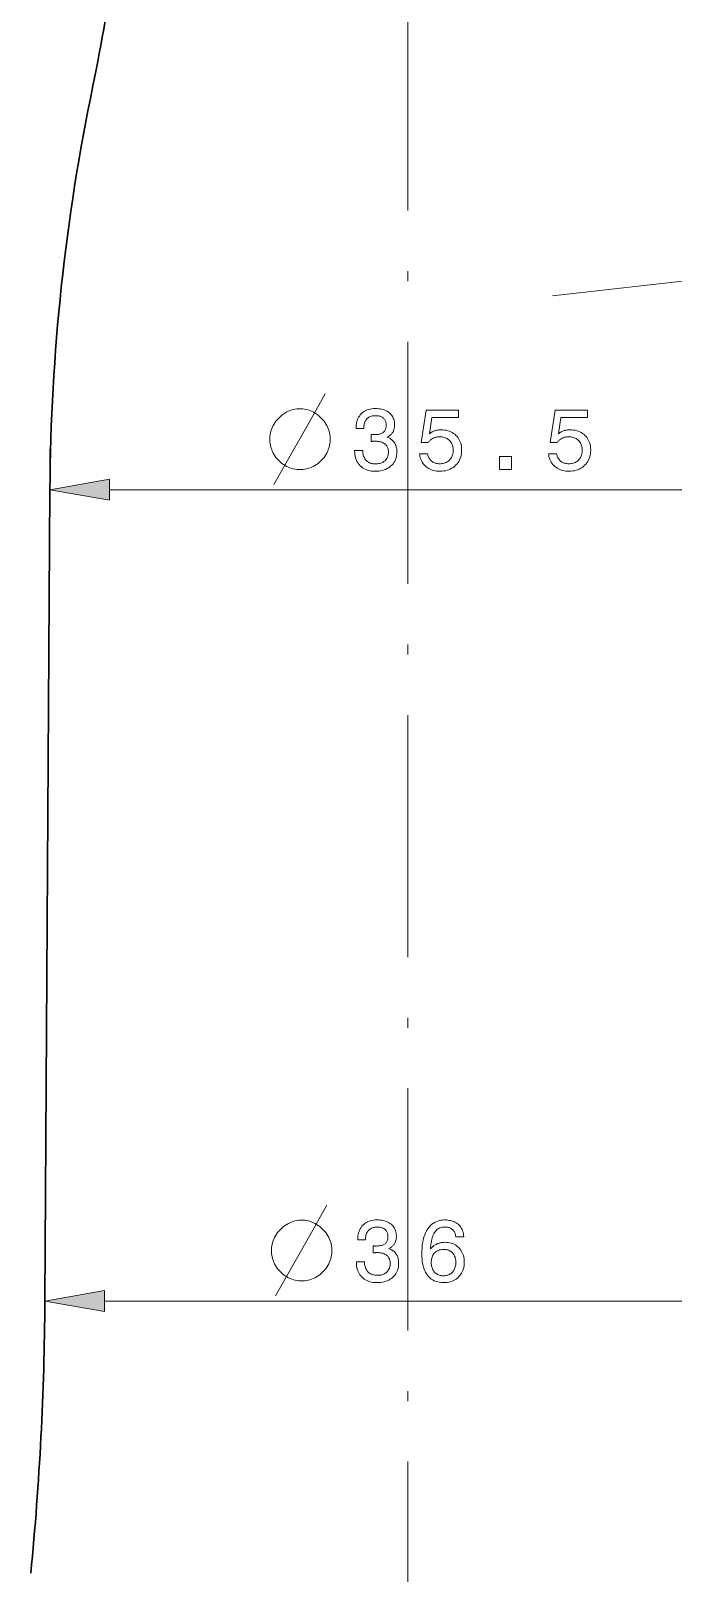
# Model space of a CAD drawing. Extents: x 0 to 297, y 0 to 420.
# Drawn here: x 126.9 to 158.8, y 207.2 to 283.6 of the extents above; entities that cross this region are included whole.
import ezdxf

# ---------------------------------------------------------------- set-up
doc = ezdxf.new("R2010")
doc.units = 0
doc.linetypes.add('DASHDOT', pattern=[18.5, 12, -3, 0.5, -3])

msp = doc.modelspace()

# ---------------------------------------------------------------- linework, layer by layer
at = {"color": 7, "linetype": 'DASHDOT', "lineweight": 13}
msp.add_line((145.6, 163.699), (145.6, 331.816), dxfattribs=at)
at = {"color": 7, "lineweight": 13, "ltscale": 0.25}
msp.add_line((152.774, 270.47), (162.71, 271.596), dxfattribs=at)
at = {"color": 7, "lineweight": 13, "ltscale": 0.050185}
msp.add_line((127.85, 260.858), (127.85, 262.865), dxfattribs=at)
at = {"color": 7, "lineweight": 30}
msp.add_line((127.85, 260.858), (127.6, 220.658), dxfattribs=at)
at = {"color": 7, "lineweight": 13}
for p, q in [((130.805, 260.865), (160.396, 260.865)), ((130.555, 220.658), (160.646, 220.658))]:
    msp.add_line(p, q, dxfattribs=at)
for points in [[(138.948, 261.115), (140.648, 264.115), (141.498, 265.615)], [(139.034, 220.908), (140.734, 223.908), (141.584, 225.408)]]:
    msp.add_lwpolyline(points, dxfattribs=at)
for points in [[(140.398, 264.865), (140.098, 264.865), (139.848, 264.815), (139.598, 264.715), (139.348, 264.565), (139.048, 264.265), (138.898, 264.015), (138.798, 263.765), (138.748, 263.515), (138.748, 263.215), (138.798, 262.965), (138.898, 262.715), (139.048, 262.465), (139.348, 262.165), (139.598, 262.015), (139.848, 261.915), (140.098, 261.865), (140.398, 261.865), (140.648, 261.915), (140.898, 262.015), (141.148, 262.165), (141.448, 262.465), (141.598, 262.715), (141.698, 262.965), (141.748, 263.215), (141.748, 263.515), (141.698, 263.765), (141.598, 264.015), (141.448, 264.265), (141.148, 264.565), (140.898, 264.715), (140.648, 264.815)], [(142.959, 262.806), (143.357, 262.806), (143.36, 262.744), (143.366, 262.685), (143.375, 262.629), (143.388, 262.575), (143.404, 262.525), (143.423, 262.477), (143.445, 262.433), (143.47, 262.391), (143.499, 262.352), (143.531, 262.316), (143.566, 262.282), (143.603, 262.253), (143.644, 262.227), (143.687, 262.204), (143.732, 262.185), (143.78, 262.169), (143.831, 262.157), (143.885, 262.149), (143.941, 262.143), (144, 262.142), (144.058, 262.143), (144.113, 262.148), (144.166, 262.156), (144.216, 262.167), (144.264, 262.181), (144.309, 262.199), (144.352, 262.219), (144.392, 262.243), (144.43, 262.27), (144.465, 262.3), (144.497, 262.333), (144.526, 262.368), (144.552, 262.405), (144.574, 262.445), (144.592, 262.487), (144.608, 262.532), (144.619, 262.579), (144.628, 262.628), (144.633, 262.68), (144.635, 262.734), (144.633, 262.783), (144.628, 262.83), (144.62, 262.875), (144.608, 262.917), (144.593, 262.957), (144.574, 262.995), (144.553, 263.031), (144.527, 263.065), (144.499, 263.096), (144.467, 263.125), (144.432, 263.152), (144.395, 263.176), (144.354, 263.197), (144.311, 263.215), (144.266, 263.23), (144.217, 263.243), (144.166, 263.253), (144.112, 263.26), (144.055, 263.264), (143.996, 263.265), (143.987, 263.265), (143.979, 263.265), (143.97, 263.265), (143.962, 263.265), (143.953, 263.265), (143.944, 263.265), (143.935, 263.264), (143.926, 263.264), (143.917, 263.264), (143.907, 263.263), (143.898, 263.263), (143.888, 263.262), (143.877, 263.262), (143.866, 263.261), (143.854, 263.261), (143.841, 263.26), (143.828, 263.259), (143.814, 263.258), (143.8, 263.258), (143.785, 263.257), (143.785, 263.596), (143.794, 263.596), (143.803, 263.595), (143.813, 263.595), (143.822, 263.595), (143.83, 263.594), (143.839, 263.594), (143.848, 263.594), (143.857, 263.594), (143.865, 263.593), (143.874, 263.593), (143.882, 263.593), (143.89, 263.593), (143.898, 263.593), (143.906, 263.592), (143.914, 263.592), (143.922, 263.592), (143.93, 263.592), (143.937, 263.592), (143.944, 263.592), (143.952, 263.592), (144.008, 263.593), (144.062, 263.597), (144.113, 263.602), (144.16, 263.61), (144.205, 263.621), (144.247, 263.633), (144.285, 263.648), (144.321, 263.666), (144.353, 263.685), (144.383, 263.707), (144.409, 263.731), (144.433, 263.758), (144.454, 263.787), (144.473, 263.818), (144.488, 263.852), (144.501, 263.888), (144.51, 263.927), (144.517, 263.968), (144.522, 264.012), (144.523, 264.058), (144.522, 264.102), (144.518, 264.145), (144.511, 264.185), (144.501, 264.223), (144.489, 264.259), (144.474, 264.293), (144.456, 264.325), (144.436, 264.355), (144.413, 264.382), (144.387, 264.408), (144.359, 264.431), (144.328, 264.452), (144.295, 264.47), (144.259, 264.486), (144.221, 264.5), (144.181, 264.511), (144.138, 264.519), (144.093, 264.525), (144.046, 264.529), (143.996, 264.53), (143.94, 264.529), (143.887, 264.524), (143.836, 264.516), (143.789, 264.504), (143.744, 264.49), (143.702, 264.472), (143.662, 264.451), (143.626, 264.426), (143.592, 264.399), (143.561, 264.368), (143.532, 264.334), (143.507, 264.297), (143.485, 264.257), (143.465, 264.214), (143.449, 264.168), (143.436, 264.118), (143.425, 264.066), (143.418, 264.011), (143.413, 263.953), (143.412, 263.891), (143.028, 263.891), (143.028, 263.921), (143.031, 264.007), (143.038, 264.09), (143.051, 264.169), (143.069, 264.245), (143.092, 264.317), (143.12, 264.385), (143.154, 264.45), (143.192, 264.511), (143.236, 264.569), (143.284, 264.623), (143.337, 264.673), (143.394, 264.717), (143.454, 264.756), (143.518, 264.79), (143.585, 264.819), (143.656, 264.843), (143.73, 264.861), (143.808, 264.874), (143.89, 264.882), (143.975, 264.884), (144.065, 264.882), (144.15, 264.876), (144.232, 264.865), (144.309, 264.85), (144.383, 264.831), (144.452, 264.808), (144.517, 264.78), (144.578, 264.748), (144.635, 264.712), (144.687, 264.671), (144.735, 264.627), (144.778, 264.58), (144.816, 264.529), (144.849, 264.474), (144.877, 264.416), (144.9, 264.355), (144.918, 264.291), (144.93, 264.223), (144.938, 264.152), (144.94, 264.077), (144.939, 264.034), (144.937, 263.993), (144.932, 263.952), (144.925, 263.913), (144.916, 263.876), (144.906, 263.839), (144.893, 263.804), (144.879, 263.77), (144.863, 263.737), (144.844, 263.706), (144.824, 263.676), (144.802, 263.647), (144.779, 263.62), (144.753, 263.595), (144.726, 263.57), (144.696, 263.548), (144.665, 263.527), (144.632, 263.507), (144.598, 263.489), (144.561, 263.472), (144.608, 263.453), (144.653, 263.432), (144.696, 263.41), (144.736, 263.385), (144.774, 263.359), (144.81, 263.33), (144.843, 263.299), (144.874, 263.267), (144.903, 263.232), (144.929, 263.196), (144.953, 263.157), (144.974, 263.117), (144.993, 263.075), (145.009, 263.032), (145.023, 262.986), (145.034, 262.939), (145.043, 262.891), (145.049, 262.84), (145.053, 262.788), (145.054, 262.734), (145.051, 262.649), (145.042, 262.568), (145.028, 262.49), (145.007, 262.416), (144.98, 262.345), (144.948, 262.277), (144.91, 262.213), (144.865, 262.152), (144.815, 262.094), (144.759, 262.04), (144.698, 261.991), (144.633, 261.946), (144.565, 261.907), (144.492, 261.873), (144.415, 261.844), (144.335, 261.821), (144.251, 261.802), (144.163, 261.789), (144.071, 261.782), (143.975, 261.779), (143.884, 261.782), (143.797, 261.79), (143.713, 261.803), (143.634, 261.823), (143.558, 261.847), (143.486, 261.877), (143.417, 261.912), (143.353, 261.953), (143.292, 261.999), (143.235, 262.051), (143.182, 262.107), (143.135, 262.167), (143.094, 262.23), (143.058, 262.298), (143.028, 262.368), (143.003, 262.443), (142.984, 262.521), (142.97, 262.602), (142.961, 262.687), (142.959, 262.776)], [(146.176, 262.648), (146.576, 262.648), (146.585, 262.602), (146.596, 262.558), (146.609, 262.516), (146.625, 262.477), (146.643, 262.439), (146.664, 262.404), (146.687, 262.37), (146.713, 262.339), (146.741, 262.309), (146.771, 262.282), (146.804, 262.257), (146.839, 262.234), (146.875, 262.215), (146.913, 262.197), (146.952, 262.183), (146.994, 262.171), (147.037, 262.162), (147.082, 262.155), (147.129, 262.151), (147.177, 262.15), (147.236, 262.152), (147.293, 262.157), (147.347, 262.167), (147.4, 262.179), (147.449, 262.196), (147.496, 262.216), (147.541, 262.24), (147.584, 262.267), (147.624, 262.299), (147.662, 262.333), (147.697, 262.371), (147.728, 262.411), (147.756, 262.454), (147.779, 262.499), (147.8, 262.546), (147.816, 262.595), (147.829, 262.647), (147.838, 262.701), (147.844, 262.758), (147.846, 262.816), (147.844, 262.876), (147.838, 262.934), (147.829, 262.988), (147.817, 263.041), (147.8, 263.091), (147.78, 263.138), (147.757, 263.183), (147.729, 263.226), (147.699, 263.266), (147.664, 263.303), (147.627, 263.338), (147.587, 263.368), (147.544, 263.396), (147.499, 263.419), (147.452, 263.439), (147.402, 263.456), (147.349, 263.468), (147.295, 263.477), (147.237, 263.483), (147.177, 263.485), (147.143, 263.484), (147.108, 263.482), (147.075, 263.478), (147.042, 263.473), (147.01, 263.467), (146.978, 263.459), (146.947, 263.45), (146.917, 263.44), (146.887, 263.428), (146.858, 263.415), (146.829, 263.4), (146.802, 263.384), (146.775, 263.367), (146.748, 263.349), (146.723, 263.329), (146.698, 263.307), (146.674, 263.284), (146.65, 263.26), (146.628, 263.235), (146.606, 263.208), (146.262, 263.208), (146.498, 264.798), (148.101, 264.798), (148.101, 264.444), (146.787, 264.444), (146.667, 263.636), (146.689, 263.655), (146.712, 263.672), (146.735, 263.689), (146.759, 263.705), (146.784, 263.72), (146.81, 263.734), (146.837, 263.747), (146.864, 263.759), (146.892, 263.77), (146.921, 263.781), (146.951, 263.79), (146.981, 263.799), (147.011, 263.806), (147.043, 263.812), (147.074, 263.818), (147.106, 263.822), (147.139, 263.826), (147.172, 263.828), (147.206, 263.83), (147.24, 263.83), (147.331, 263.828), (147.418, 263.819), (147.501, 263.806), (147.581, 263.786), (147.657, 263.762), (147.73, 263.732), (147.799, 263.696), (147.864, 263.655), (147.926, 263.608), (147.984, 263.556), (148.037, 263.5), (148.085, 263.44), (148.127, 263.376), (148.164, 263.31), (148.195, 263.239), (148.22, 263.166), (148.24, 263.089), (148.254, 263.008), (148.262, 262.925), (148.265, 262.837), (148.262, 262.745), (148.253, 262.656), (148.238, 262.57), (148.217, 262.488), (148.19, 262.41), (148.158, 262.335), (148.119, 262.264), (148.074, 262.196), (148.023, 262.132), (147.967, 262.072), (147.905, 262.016), (147.84, 261.967), (147.772, 261.923), (147.699, 261.884), (147.623, 261.852), (147.544, 261.826), (147.461, 261.805), (147.374, 261.791), (147.284, 261.782), (147.19, 261.779), (147.107, 261.781), (147.026, 261.789), (146.949, 261.801), (146.874, 261.817), (146.802, 261.839), (146.733, 261.865), (146.667, 261.896), (146.604, 261.932), (146.544, 261.973), (146.487, 262.018), (146.433, 262.068), (146.385, 262.12), (146.341, 262.175), (146.303, 262.234), (146.269, 262.295), (146.241, 262.36), (146.217, 262.427), (146.198, 262.498), (146.185, 262.571)], [(152.572, 262.648), (152.973, 262.648), (152.981, 262.602), (152.992, 262.558), (153.005, 262.516), (153.021, 262.477), (153.039, 262.439), (153.06, 262.404), (153.083, 262.37), (153.109, 262.339), (153.137, 262.309), (153.168, 262.282), (153.2, 262.257), (153.235, 262.234), (153.271, 262.215), (153.309, 262.197), (153.349, 262.183), (153.39, 262.171), (153.433, 262.162), (153.478, 262.155), (153.525, 262.151), (153.574, 262.15), (153.633, 262.152), (153.689, 262.157), (153.744, 262.167), (153.796, 262.179), (153.846, 262.196), (153.893, 262.216), (153.938, 262.24), (153.98, 262.267), (154.021, 262.299), (154.058, 262.333), (154.093, 262.371), (154.124, 262.411), (154.152, 262.454), (154.176, 262.499), (154.196, 262.546), (154.213, 262.595), (154.225, 262.647), (154.235, 262.701), (154.24, 262.758), (154.242, 262.816), (154.24, 262.876), (154.235, 262.934), (154.226, 262.988), (154.213, 263.041), (154.197, 263.091), (154.177, 263.138), (154.153, 263.183), (154.126, 263.226), (154.095, 263.266), (154.061, 263.303), (154.023, 263.338), (153.983, 263.368), (153.941, 263.396), (153.896, 263.419), (153.848, 263.439), (153.798, 263.456), (153.746, 263.468), (153.691, 263.477), (153.633, 263.483), (153.574, 263.485), (153.539, 263.484), (153.505, 263.482), (153.471, 263.478), (153.438, 263.473), (153.406, 263.467), (153.375, 263.459), (153.344, 263.45), (153.313, 263.44), (153.283, 263.428), (153.254, 263.415), (153.226, 263.4), (153.198, 263.384), (153.171, 263.367), (153.145, 263.349), (153.119, 263.329), (153.094, 263.307), (153.07, 263.284), (153.047, 263.26), (153.024, 263.235), (153.002, 263.208), (152.659, 263.208), (152.895, 264.798), (154.497, 264.798), (154.497, 264.444), (153.184, 264.444), (153.063, 263.636), (153.085, 263.655), (153.108, 263.672), (153.131, 263.689), (153.156, 263.705), (153.181, 263.72), (153.206, 263.734), (153.233, 263.747), (153.26, 263.759), (153.289, 263.77), (153.317, 263.781), (153.347, 263.79), (153.377, 263.799), (153.408, 263.806), (153.439, 263.812), (153.471, 263.818), (153.503, 263.822), (153.535, 263.826), (153.569, 263.828), (153.603, 263.83), (153.637, 263.83), (153.727, 263.828), (153.814, 263.819), (153.898, 263.806), (153.977, 263.786), (154.053, 263.762), (154.126, 263.732), (154.195, 263.696), (154.26, 263.655), (154.322, 263.608), (154.38, 263.556), (154.433, 263.5), (154.481, 263.44), (154.523, 263.376), (154.56, 263.31), (154.591, 263.239), (154.616, 263.166), (154.636, 263.089), (154.65, 263.008), (154.659, 262.925), (154.661, 262.837), (154.658, 262.745), (154.649, 262.656), (154.635, 262.57), (154.614, 262.488), (154.587, 262.41), (154.554, 262.335), (154.515, 262.264), (154.47, 262.196), (154.42, 262.132), (154.363, 262.072), (154.302, 262.016), (154.237, 261.967), (154.168, 261.923), (154.096, 261.884), (154.02, 261.852), (153.94, 261.826), (153.857, 261.805), (153.77, 261.791), (153.68, 261.782), (153.586, 261.779), (153.503, 261.781), (153.423, 261.789), (153.345, 261.801), (153.27, 261.817), (153.199, 261.839), (153.13, 261.865), (153.064, 261.896), (153.001, 261.932), (152.94, 261.973), (152.883, 262.018), (152.83, 262.068), (152.781, 262.12), (152.738, 262.175), (152.699, 262.234), (152.666, 262.295), (152.637, 262.36), (152.613, 262.427), (152.595, 262.498), (152.581, 262.571)], [(150.146, 261.865), (150.146, 262.508), (150.742, 262.508), (150.742, 261.865)], [(130.805, 261.386), (127.85, 260.865), (130.805, 260.344)], [(140.484, 224.658), (140.184, 224.658), (139.934, 224.608), (139.684, 224.508), (139.434, 224.358), (139.134, 224.058), (138.984, 223.808), (138.884, 223.558), (138.834, 223.308), (138.834, 223.008), (138.884, 222.758), (138.984, 222.508), (139.134, 222.258), (139.434, 221.958), (139.684, 221.808), (139.934, 221.708), (140.184, 221.658), (140.484, 221.658), (140.734, 221.708), (140.984, 221.808), (141.234, 221.958), (141.534, 222.258), (141.684, 222.508), (141.784, 222.758), (141.834, 223.008), (141.834, 223.308), (141.784, 223.558), (141.684, 223.808), (141.534, 224.058), (141.234, 224.358), (140.984, 224.508), (140.734, 224.608)], [(143.045, 222.598), (143.443, 222.598), (143.446, 222.536), (143.452, 222.477), (143.462, 222.421), (143.474, 222.368), (143.49, 222.318), (143.509, 222.27), (143.531, 222.225), (143.557, 222.183), (143.585, 222.144), (143.617, 222.108), (143.652, 222.075), (143.69, 222.046), (143.73, 222.019), (143.773, 221.997), (143.818, 221.978), (143.867, 221.962), (143.918, 221.95), (143.971, 221.941), (144.027, 221.936), (144.086, 221.934), (144.144, 221.936), (144.199, 221.941), (144.252, 221.948), (144.302, 221.96), (144.35, 221.974), (144.395, 221.991), (144.438, 222.012), (144.478, 222.035), (144.516, 222.062), (144.551, 222.092), (144.584, 222.125), (144.612, 222.16), (144.638, 222.198), (144.66, 222.238), (144.679, 222.28), (144.694, 222.325), (144.706, 222.372), (144.714, 222.421), (144.719, 222.473), (144.721, 222.527), (144.719, 222.576), (144.714, 222.623), (144.706, 222.667), (144.694, 222.71), (144.679, 222.75), (144.661, 222.788), (144.639, 222.824), (144.614, 222.857), (144.585, 222.889), (144.553, 222.918), (144.519, 222.944), (144.481, 222.968), (144.441, 222.989), (144.398, 223.007), (144.352, 223.023), (144.303, 223.035), (144.252, 223.045), (144.198, 223.052), (144.142, 223.056), (144.082, 223.058), (144.074, 223.058), (144.065, 223.058), (144.057, 223.058), (144.048, 223.058), (144.039, 223.057), (144.03, 223.057), (144.021, 223.057), (144.012, 223.057), (144.003, 223.056), (143.994, 223.056), (143.984, 223.055), (143.974, 223.055), (143.963, 223.054), (143.952, 223.054), (143.94, 223.053), (143.927, 223.052), (143.914, 223.052), (143.901, 223.051), (143.886, 223.05), (143.871, 223.049), (143.871, 223.389), (143.881, 223.388), (143.89, 223.388), (143.899, 223.388), (143.908, 223.387), (143.917, 223.387), (143.926, 223.387), (143.934, 223.386), (143.943, 223.386), (143.951, 223.386), (143.96, 223.386), (143.968, 223.385), (143.977, 223.385), (143.985, 223.385), (143.993, 223.385), (144.001, 223.385), (144.008, 223.385), (144.016, 223.385), (144.023, 223.385), (144.031, 223.385), (144.038, 223.385), (144.095, 223.386), (144.148, 223.389), (144.199, 223.395), (144.247, 223.403), (144.291, 223.413), (144.333, 223.426), (144.371, 223.441), (144.407, 223.458), (144.44, 223.478), (144.469, 223.5), (144.496, 223.524), (144.52, 223.55), (144.541, 223.579), (144.559, 223.611), (144.574, 223.645), (144.587, 223.681), (144.597, 223.72), (144.604, 223.761), (144.608, 223.805), (144.609, 223.851), (144.608, 223.895), (144.604, 223.937), (144.597, 223.978), (144.587, 224.016), (144.575, 224.052), (144.56, 224.086), (144.543, 224.118), (144.522, 224.147), (144.499, 224.175), (144.473, 224.201), (144.445, 224.224), (144.414, 224.245), (144.381, 224.263), (144.345, 224.279), (144.308, 224.292), (144.267, 224.303), (144.225, 224.312), (144.179, 224.318), (144.132, 224.322), (144.082, 224.323), (144.026, 224.321), (143.973, 224.316), (143.923, 224.308), (143.875, 224.297), (143.83, 224.282), (143.788, 224.264), (143.748, 224.243), (143.712, 224.219), (143.678, 224.191), (143.647, 224.16), (143.619, 224.126), (143.593, 224.089), (143.571, 224.049), (143.552, 224.006), (143.535, 223.96), (143.522, 223.911), (143.512, 223.859), (143.504, 223.804), (143.5, 223.745), (143.498, 223.684), (143.115, 223.684), (143.115, 223.714), (143.117, 223.8), (143.125, 223.883), (143.138, 223.962), (143.156, 224.037), (143.179, 224.109), (143.207, 224.178), (143.24, 224.243), (143.278, 224.304), (143.322, 224.361), (143.371, 224.416), (143.424, 224.465), (143.48, 224.51), (143.54, 224.549), (143.604, 224.583), (143.671, 224.612), (143.742, 224.635), (143.817, 224.653), (143.895, 224.667), (143.976, 224.674), (144.061, 224.677), (144.151, 224.675), (144.237, 224.668), (144.318, 224.658), (144.396, 224.643), (144.469, 224.624), (144.538, 224.6), (144.603, 224.573), (144.664, 224.541), (144.721, 224.505), (144.774, 224.464), (144.822, 224.42), (144.865, 224.372), (144.903, 224.321), (144.936, 224.267), (144.963, 224.209), (144.986, 224.148), (145.004, 224.083), (145.017, 224.015), (145.024, 223.944), (145.027, 223.87), (145.026, 223.827), (145.023, 223.785), (145.018, 223.745), (145.011, 223.706), (145.003, 223.668), (144.992, 223.632), (144.98, 223.597), (144.965, 223.563), (144.949, 223.53), (144.931, 223.499), (144.911, 223.468), (144.889, 223.44), (144.865, 223.413), (144.839, 223.387), (144.812, 223.363), (144.783, 223.34), (144.752, 223.319), (144.719, 223.299), (144.684, 223.281), (144.647, 223.264), (144.695, 223.246), (144.74, 223.225), (144.782, 223.202), (144.822, 223.178), (144.86, 223.151), (144.896, 223.123), (144.929, 223.092), (144.96, 223.059), (144.989, 223.025), (145.015, 222.988), (145.039, 222.95), (145.06, 222.91), (145.079, 222.868), (145.095, 222.824), (145.109, 222.779), (145.12, 222.732), (145.129, 222.683), (145.135, 222.633), (145.139, 222.581), (145.141, 222.527), (145.138, 222.442), (145.129, 222.361), (145.114, 222.283), (145.093, 222.208), (145.067, 222.137), (145.034, 222.069), (144.996, 222.005), (144.952, 221.944), (144.901, 221.887), (144.845, 221.833), (144.784, 221.783), (144.72, 221.739), (144.651, 221.7), (144.578, 221.666), (144.502, 221.637), (144.421, 221.613), (144.337, 221.595), (144.249, 221.582), (144.157, 221.574), (144.061, 221.572), (143.97, 221.574), (143.883, 221.582), (143.8, 221.596), (143.72, 221.615), (143.644, 221.64), (143.572, 221.669), (143.504, 221.705), (143.439, 221.746), (143.378, 221.792), (143.321, 221.844), (143.269, 221.9), (143.222, 221.96), (143.18, 222.023), (143.144, 222.09), (143.114, 222.161), (143.089, 222.235), (143.07, 222.313), (143.056, 222.395), (143.048, 222.48), (143.045, 222.569)], [(148.368, 223.846), (147.972, 223.846), (147.966, 223.892), (147.958, 223.936), (147.948, 223.977), (147.935, 224.016), (147.92, 224.053), (147.902, 224.087), (147.883, 224.12), (147.861, 224.15), (147.836, 224.178), (147.81, 224.204), (147.781, 224.227), (147.75, 224.248), (147.717, 224.267), (147.682, 224.283), (147.645, 224.296), (147.605, 224.307), (147.564, 224.316), (147.521, 224.322), (147.475, 224.326), (147.428, 224.327), (147.364, 224.324), (147.303, 224.316), (147.244, 224.303), (147.189, 224.284), (147.138, 224.26), (147.089, 224.23), (147.043, 224.195), (147, 224.154), (146.961, 224.108), (146.924, 224.057), (146.891, 224), (146.86, 223.938), (146.832, 223.87), (146.807, 223.797), (146.785, 223.718), (146.766, 223.633), (146.75, 223.543), (146.737, 223.447), (146.727, 223.346), (146.72, 223.239), (146.745, 223.271), (146.772, 223.301), (146.801, 223.33), (146.83, 223.357), (146.86, 223.382), (146.891, 223.406), (146.924, 223.428), (146.958, 223.449), (146.993, 223.468), (147.028, 223.486), (147.065, 223.502), (147.103, 223.516), (147.142, 223.529), (147.181, 223.54), (147.222, 223.549), (147.263, 223.557), (147.305, 223.563), (147.348, 223.567), (147.392, 223.569), (147.436, 223.57), (147.52, 223.567), (147.6, 223.559), (147.677, 223.546), (147.751, 223.526), (147.822, 223.502), (147.89, 223.472), (147.954, 223.436), (148.015, 223.395), (148.073, 223.349), (148.128, 223.297), (148.178, 223.241), (148.223, 223.181), (148.263, 223.118), (148.298, 223.051), (148.327, 222.981), (148.351, 222.907), (148.37, 222.83), (148.383, 222.749), (148.391, 222.665), (148.394, 222.577), (148.391, 222.49), (148.382, 222.405), (148.368, 222.324), (148.348, 222.246), (148.323, 222.172), (148.292, 222.101), (148.256, 222.034), (148.213, 221.969), (148.166, 221.908), (148.112, 221.851), (148.054, 221.798), (147.993, 221.75), (147.928, 221.708), (147.859, 221.672), (147.787, 221.641), (147.712, 221.616), (147.633, 221.597), (147.55, 221.583), (147.465, 221.574), (147.375, 221.572), (147.272, 221.575), (147.174, 221.586), (147.081, 221.604), (146.993, 221.63), (146.91, 221.663), (146.832, 221.703), (146.758, 221.75), (146.69, 221.805), (146.626, 221.867), (146.568, 221.936), (146.515, 222.012), (146.467, 222.095), (146.425, 222.184), (146.388, 222.28), (146.357, 222.382), (146.332, 222.49), (146.313, 222.605), (146.299, 222.726), (146.29, 222.854), (146.287, 222.988), (146.29, 223.146), (146.299, 223.296), (146.314, 223.439), (146.335, 223.574), (146.362, 223.703), (146.395, 223.824), (146.434, 223.938), (146.478, 224.044), (146.529, 224.143), (146.586, 224.235), (146.648, 224.319), (146.715, 224.394), (146.786, 224.461), (146.863, 224.518), (146.944, 224.567), (147.03, 224.606), (147.121, 224.637), (147.216, 224.659), (147.316, 224.673), (147.422, 224.677), (147.505, 224.675), (147.586, 224.668), (147.662, 224.657), (147.735, 224.642), (147.805, 224.623), (147.87, 224.599), (147.932, 224.571), (147.991, 224.538), (148.046, 224.501), (148.097, 224.46), (148.145, 224.415), (148.187, 224.366), (148.226, 224.313), (148.26, 224.257), (148.289, 224.198), (148.314, 224.135), (148.334, 224.068), (148.35, 223.998), (148.361, 223.924)], [(147.976, 222.573), (147.974, 222.63), (147.97, 222.685), (147.961, 222.738), (147.95, 222.789), (147.936, 222.837), (147.918, 222.882), (147.897, 222.925), (147.872, 222.966), (147.845, 223.005), (147.814, 223.041), (147.78, 223.074), (147.745, 223.104), (147.707, 223.13), (147.668, 223.153), (147.626, 223.172), (147.583, 223.188), (147.537, 223.2), (147.489, 223.209), (147.44, 223.214), (147.388, 223.216), (147.33, 223.214), (147.275, 223.209), (147.222, 223.2), (147.172, 223.188), (147.125, 223.173), (147.08, 223.154), (147.037, 223.131), (146.997, 223.105), (146.96, 223.076), (146.925, 223.043), (146.893, 223.007), (146.865, 222.969), (146.84, 222.928), (146.818, 222.884), (146.799, 222.838), (146.784, 222.789), (146.773, 222.738), (146.764, 222.684), (146.759, 222.628), (146.758, 222.569), (146.759, 222.51), (146.764, 222.453), (146.772, 222.399), (146.784, 222.348), (146.799, 222.298), (146.817, 222.252), (146.839, 222.208), (146.863, 222.166), (146.892, 222.127), (146.923, 222.09), (146.957, 222.057), (146.994, 222.026), (147.033, 222), (147.074, 221.977), (147.118, 221.957), (147.164, 221.941), (147.212, 221.929), (147.263, 221.92), (147.316, 221.915), (147.371, 221.913), (147.424, 221.915), (147.475, 221.92), (147.524, 221.93), (147.571, 221.942), (147.615, 221.959), (147.658, 221.979), (147.699, 222.002), (147.737, 222.03), (147.774, 222.061), (147.808, 222.095), (147.84, 222.133), (147.869, 222.173), (147.894, 222.215), (147.916, 222.259), (147.934, 222.306), (147.949, 222.355), (147.961, 222.406), (147.969, 222.459), (147.974, 222.515)], [(130.555, 221.179), (127.6, 220.658), (130.555, 220.137)]]:
    msp.add_lwpolyline(points, close=True, dxfattribs=at)
at = {"color": 7, "lineweight": 30}
for centre, radius, start, end in [((51.671, 297.23), 80, 348.20157, 357.58427), ((228.804, 260.23), 100.955, 168.20156, 179.64369), ((-21.313, 221.584), 148.916, 354.4468, 359.64369)]:
    msp.add_arc(centre, radius, start, end, dxfattribs=at)
at = {"color": 7, "lineweight": 13}
for points in [[(130.805, 261.386), (127.85, 260.865), (130.805, 261.386), (130.805, 260.344)], [(130.555, 221.179), (127.6, 220.658), (130.555, 221.179), (130.555, 220.137)]]:
    msp.add_solid(points, dxfattribs=at)

doc.saveas('drawing.dxf')
